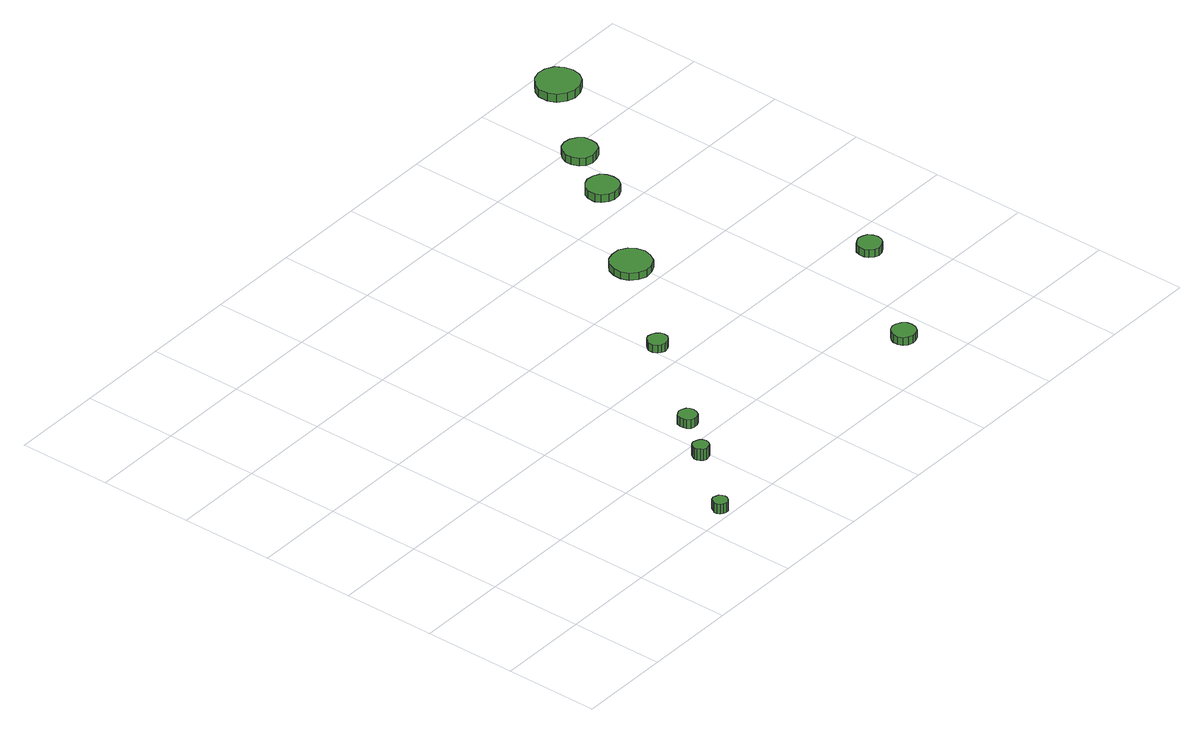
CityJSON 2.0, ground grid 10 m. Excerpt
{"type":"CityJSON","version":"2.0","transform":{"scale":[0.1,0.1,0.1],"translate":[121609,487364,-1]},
"CityObjects":{
"tree1":{"type":"SolitaryVegetationObject","attributes":{"function":"something"}},
"tree2":{"type":"SolitaryVegetationObject","attributes":{"function":"something"}},
"tree3":{"type":"SolitaryVegetationObject","attributes":{"function":"something"},"geometry":[{"type":"MultiSurface","lod":"1","boundaries":[[[0,1,2,3,4,5,6,7,8,9,10,11,12,13,14]],[[15,16,17,18,19,20,21,22,23,24,25,26,27,28,29]],[[0,29,28,1]],[[1,28,27,2]],[[2,27,26,3]],[[3,26,25,4]],[[4,25,24,5]],[[5,24,23,6]],[[6,23,22,7]],[[7,22,21,8]],[[8,21,20,9]],[[9,20,19,10]],[[10,19,18,11]],[[11,18,17,12]],[[12,17,16,13]],[[13,16,15,14]],[[14,15,29,0]]]}]},
"tree4":{"type":"SolitaryVegetationObject","attributes":{"function":"something"},"geometry":[{"type":"MultiSurface","lod":"1","boundaries":[[[30,31,32,33,34,35,36,37,38,39,40,41,42,43,44]],[[45,46,47,48,49,50,51,52,53,54,55,56,57,58,59]],[[30,59,58,31]],[[31,58,57,32]],[[32,57,56,33]],[[33,56,55,34]],[[34,55,54,35]],[[35,54,53,36]],[[36,53,52,37]],[[37,52,51,38]],[[38,51,50,39]],[[39,50,49,40]],[[40,49,48,41]],[[41,48,47,42]],[[42,47,46,43]],[[43,46,45,44]],[[44,45,59,30]]]}]},
"tree5":{"type":"SolitaryVegetationObject","attributes":{"function":"something"},"geometry":[{"type":"MultiSurface","lod":"1","boundaries":[[[60,61,62,63,64,65,66,67,68,69,70,71,72,73,74]],[[75,76,77,78,79,80,81,82,83,84,85,86,87,88,89]],[[60,89,88,61]],[[61,88,87,62]],[[62,87,86,63]],[[63,86,85,64]],[[64,85,84,65]],[[65,84,83,66]],[[66,83,82,67]],[[67,82,81,68]],[[68,81,80,69]],[[69,80,79,70]],[[70,79,78,71]],[[71,78,77,72]],[[72,77,76,73]],[[73,76,75,74]],[[74,75,89,60]]]}]},
"tree6":{"type":"SolitaryVegetationObject","attributes":{"function":"something"},"geometry":[{"type":"MultiSurface","lod":"1","boundaries":[[[90,91,92,93,94,95,96,97,98,99,100,101,102,103,104]],[[105,106,107,108,109,110,111,112,113,114,115,116,117,118,119]],[[90,119,118,91]],[[91,118,117,92]],[[92,117,116,93]],[[93,116,115,94]],[[94,115,114,95]],[[95,114,113,96]],[[96,113,112,97]],[[97,112,111,98]],[[98,111,110,99]],[[99,110,109,100]],[[100,109,108,101]],[[101,108,107,102]],[[102,107,106,103]],[[103,106,105,104]],[[104,105,119,90]]]}]},
"tree7":{"type":"SolitaryVegetationObject","attributes":{"function":"something"},"geometry":[{"type":"MultiSurface","lod":"1","boundaries":[[[120,121,122,123,124,125,126,127,128,129,130,131,132,133,134]],[[135,136,137,138,139,140,141,142,143,144,145,146,147,148,149]],[[120,149,148,121]],[[121,148,147,122]],[[122,147,146,123]],[[123,146,145,124]],[[124,145,144,125]],[[125,144,143,126]],[[126,143,142,127]],[[127,142,141,128]],[[128,141,140,129]],[[129,140,139,130]],[[130,139,138,131]],[[131,138,137,132]],[[132,137,136,133]],[[133,136,135,134]],[[134,135,149,120]]]}]},
"tree8":{"type":"SolitaryVegetationObject","attributes":{"function":"something"},"geometry":[{"type":"MultiSurface","lod":"1","boundaries":[[[150,151,152,153,154,155,156,157,158,159,160,161,162,163,164]],[[165,166,167,168,169,170,171,172,173,174,175,176,177,178,179]],[[150,179,178,151]],[[151,178,177,152]],[[152,177,176,153]],[[153,176,175,154]],[[154,175,174,155]],[[155,174,173,156]],[[156,173,172,157]],[[157,172,171,158]],[[158,171,170,159]],[[159,170,169,160]],[[160,169,168,161]],[[161,168,167,162]],[[162,167,166,163]],[[163,166,165,164]],[[164,165,179,150]]]}]},
"tree9":{"type":"SolitaryVegetationObject","attributes":{"function":"something"},"geometry":[{"type":"MultiSurface","lod":"1","boundaries":[[[180,181,182,183,184,185,186,187,188,189,190,191,192,193,194]],[[195,196,197,198,199,200,201,202,203,204,205,206,207,208,209]],[[180,209,208,181]],[[181,208,207,182]],[[182,207,206,183]],[[183,206,205,184]],[[184,205,204,185]],[[185,204,203,186]],[[186,203,202,187]],[[187,202,201,188]],[[188,201,200,189]],[[189,200,199,190]],[[190,199,198,191]],[[191,198,197,192]],[[192,197,196,193]],[[193,196,195,194]],[[194,195,209,180]]]}]},
"tree10":{"type":"SolitaryVegetationObject","attributes":{"function":"something"},"geometry":[{"type":"MultiSurface","lod":"1","boundaries":[[[210,211,212,213,214,215,216,217,218,219,220,221,222,223,224]],[[225,226,227,228,229,230,231,232,233,234,235,236,237,238,239]],[[210,239,238,211]],[[211,238,237,212]],[[212,237,236,213]],[[213,236,235,214]],[[214,235,234,215]],[[215,234,233,216]],[[216,233,232,217]],[[217,232,231,218]],[[218,231,230,219]],[[219,230,229,220]],[[220,229,228,221]],[[221,228,227,222]],[[222,227,226,223]],[[223,226,225,224]],[[224,225,239,210]]]}]},
"tree11":{"type":"SolitaryVegetationObject","attributes":{"function":"something"},"geometry":[{"type":"MultiSurface","lod":"1","boundaries":[[[240,241,242,243,244,245,246,247,248,249,250,251,252,253,254]],[[255,256,257,258,259,260,261,262,263,264,265,266,267,268,269]],[[240,269,268,241]],[[241,268,267,242]],[[242,267,266,243]],[[243,266,265,244]],[[244,265,264,245]],[[245,264,263,246]],[[246,263,262,247]],[[247,262,261,248]],[[248,261,260,249]],[[249,260,259,250]],[[250,259,258,251]],[[251,258,257,252]],[[252,257,256,253]],[[253,256,255,254]],[[254,255,269,240]]]}]},
"tree12":{"type":"SolitaryVegetationObject","attributes":{"function":"something"},"geometry":[{"type":"MultiSurface","lod":"1","boundaries":[[[270,271,272,273,274,275,276,277,278,279,280,281,282,283,284]],[[285,286,287,288,289,290,291,292,293,294,295,296,297,298,299]],[[270,299,298,271]],[[271,298,297,272]],[[272,297,296,273]],[[273,296,295,274]],[[274,295,294,275]],[[275,294,293,276]],[[276,293,292,277]],[[277,292,291,278]],[[278,291,290,279]],[[279,290,289,280]],[[280,289,288,281]],[[281,288,287,282]],[[282,287,286,283]],[[283,286,285,284]],[[284,285,299,270]]]}]}
},
"vertices":[
[245,13,18],[244,16,18],[242,19,18],[239,20,18],[236,21,18],[233,20,18],[231,17,18],[229,14,18],[229,11,18],[231,8,18],[233,6,18],[236,5,18],[239,5,18],[242,7,18],[244,10,18],[244,10,7],[242,7,7],[239,5,7],[236,5,7],[233,6,7],[231,8,7],[229,11,7],[229,14,7],[231,17,7],[233,20,7],[236,21,7],[239,20,7],[242,19,7],[244,16,7],[245,13,7],
[302,83,21],[301,86,21],[299,89,21],[296,90,21],[292,91,21],[289,90,21],[287,87,21],[285,84,21],[285,81,21],[287,78,21],[289,75,21],[292,74,21],[296,75,21],[299,76,21],[301,79,21],[301,79,8],[299,76,8],[296,75,8],[292,74,8],[289,75,8],[287,78,8],[285,81,8],[285,84,8],[287,87,8],[289,90,8],[292,91,8],[296,90,8],[299,89,8],[301,86,8],[302,83,8],
[338,127,18],[337,131,18],[335,134,18],[331,136,18],[327,137,18],[323,135,18],[320,133,18],[319,129,18],[319,125,18],[320,121,18],[323,118,18],[327,117,18],[331,117,18],[335,119,18],[337,123,18],[337,123,8],[335,119,8],[331,117,8],[327,117,8],[323,118,8],[320,121,8],[319,125,8],[319,129,8],[320,133,8],[323,135,8],[327,137,8],[331,136,8],[335,134,8],[337,131,8],[338,127,8],
[418,228,18],[417,232,18],[414,235,18],[411,237,18],[406,238,18],[402,237,18],[399,234,18],[397,230,18],[397,225,18],[399,221,18],[402,219,18],[406,217,18],[411,218,18],[414,220,18],[417,223,18],[417,223,9],[414,220,9],[411,218,9],[406,217,9],[402,219,9],[399,221,9],[397,225,9],[397,230,9],[399,234,9],[402,237,9],[406,238,9],[411,237,9],[414,235,9],[417,232,9],[418,228,9],
[581,54,17],[580,59,17],[577,63,17],[572,66,17],[567,67,17],[562,65,17],[558,61,17],[556,57,17],[556,51,17],[558,46,17],[562,43,17],[567,41,17],[572,42,17],[577,44,17],[580,49,17],[580,49,8],[577,44,8],[572,42,8],[567,41,8],[562,43,8],[558,46,8],[556,51,8],[556,57,8],[558,61,8],[562,65,8],[567,67,8],[572,66,8],[577,63,8],[580,59,8],[581,54,8],
[514,329,18],[512,338,18],[507,345,18],[499,350,18],[490,350,18],[482,348,18],[475,342,18],[472,334,18],[472,325,18],[475,317,18],[482,311,18],[490,308,18],[499,309,18],[507,313,18],[512,321,18],[512,321,10],[507,313,10],[499,309,10],[490,308,10],[482,311,10],[475,317,10],[472,325,10],[472,334,10],[475,342,10],[482,348,10],[490,350,10],[499,350,10],[507,345,10],[512,338,10],[514,329,10],
[591,430,18],[590,437,18],[586,443,18],[580,446,18],[572,447,18],[566,445,18],[560,440,18],[557,434,18],[557,426,18],[560,420,18],[566,415,18],[572,413,18],[580,414,18],[586,417,18],[590,423,18],[590,423,9],[586,417,9],[580,414,9],[572,413,9],[566,415,9],[560,420,9],[557,426,9],[557,434,9],[560,440,9],[566,445,9],[572,447,9],[580,446,9],[586,443,9],[590,437,9],[591,430,9],
[673,170,18],[672,175,18],[669,180,18],[664,182,18],[659,183,18],[654,181,18],[650,178,18],[648,173,18],[648,167,18],[650,163,18],[654,159,18],[659,157,18],[664,158,18],[669,161,18],[672,165,18],[672,165,9],[669,161,9],[664,158,9],[659,157,9],[654,159,9],[650,163,9],[648,167,9],[648,173,9],[650,178,9],[654,181,9],[659,183,9],[664,182,9],[669,180,9],[672,175,9],[673,170,9],
[625,485,18],[624,493,18],[620,498,18],[613,502,18],[606,503,18],[599,501,18],[594,496,18],[591,489,18],[591,482,18],[594,475,18],[599,470,18],[606,468,18],[613,469,18],[620,472,18],[624,478,18],[624,478,9],[620,472,9],[613,469,9],[606,468,9],[599,470,9],[594,475,9],[591,482,9],[591,489,9],[594,496,9],[599,501,9],[606,503,9],[613,502,9],[620,498,9],[624,493,9],[625,485,9],
[705,572,18],[703,581,18],[698,589,18],[689,594,18],[680,595,18],[671,592,18],[663,585,18],[659,577,18],[659,567,18],[663,558,18],[671,552,18],[680,549,18],[689,550,18],[698,555,18],[703,562,18],[703,562,9],[698,555,9],[689,550,9],[680,549,9],[671,552,9],[663,558,9],[659,567,9],[659,577,9],[663,585,9],[671,592,9],[680,595,9],[689,594,9],[698,589,9],[703,581,9],[705,572,9]
]}
